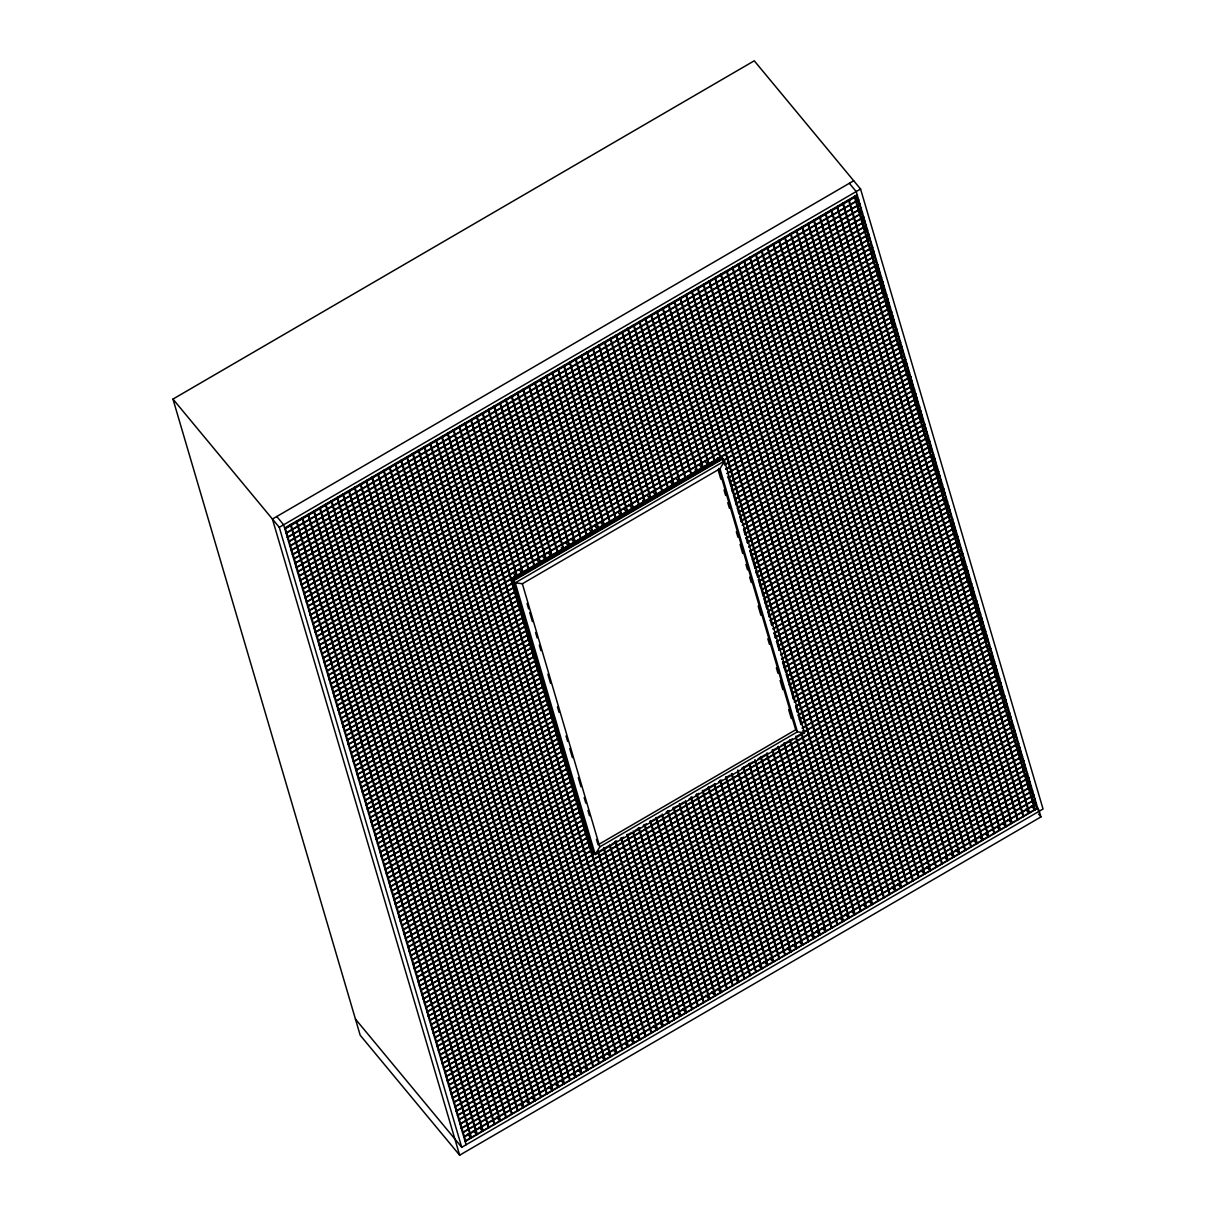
<?xml version="1.0" encoding="UTF-8"?>
<svg xmlns="http://www.w3.org/2000/svg" width="1216" height="1216" viewBox="0 0 1216 1216"><rect width="100%" height="100%" fill="white"/><g stroke="black" fill="none" stroke-linecap="round" stroke-linejoin="round"><path stroke-width="1.5" d="M511.176 577.874L515.265 582.814L522.348 583.741L719.978 468.722L724.523 461.031L720.434 456.091M802.788 730.71L804.506 732.777L595.247 854.574L515.265 582.814L724.523 461.031L804.506 732.777L797.422 731.85L599.792 846.868L595.247 854.574L591.158 849.634M1038.814 809.719L1040.942 816.909L459.648 1155.2L360.194 1035.242L172.961 399.091L754.254 60.8L860.563 189.027L1043.039 809.005L461.746 1147.296L355.437 1019.069M853.708 180.758L272.414 519.05L459.648 1155.2M461.746 1147.296L279.285 527.318L860.563 189.027M284.59 528.018L857.158 194.803M284.757 528.565L857.326 195.35M284.878 528.99L857.447 195.776M286.018 532.882L858.587 199.652L855.152 195.518M286.14 533.307L858.709 200.093M287.295 537.198L859.864 203.969L856.429 199.834M287.417 537.624L859.986 204.41M288.557 541.5L861.126 208.286L858.846 205.534M288.678 541.941L861.247 208.711M289.834 545.817L862.402 212.602L858.967 208.468M289.955 546.258L862.524 213.028M291.095 550.134L863.664 216.919L860.244 212.77M291.232 550.559L863.801 217.345M292.372 554.45L864.941 221.221L861.506 217.086M292.494 554.876L865.062 221.662M293.634 558.767L866.202 225.538L862.782 221.403M293.77 559.193L866.339 225.978M294.91 563.069L867.479 229.854L864.044 225.72M295.032 563.51L867.601 230.28L864.166 226.146M296.172 567.386L868.741 234.171L865.321 230.037M296.309 567.811L868.878 234.597M297.449 571.702L870.018 238.488L867.722 235.722M297.57 572.128L870.139 238.914M298.71 576.019L871.279 242.79L867.859 238.655M298.847 576.445L871.416 243.23M299.987 580.321L872.556 247.106L870.261 244.355M300.109 580.762L872.678 247.532M301.249 584.638L873.818 251.423L870.398 247.289M301.386 585.078L873.954 251.849L871.659 249.098M302.526 588.954L875.094 255.74L872.799 252.974M302.647 589.38L875.216 256.166M303.787 593.271L876.356 260.042L872.936 255.907M303.924 593.697L876.493 260.482M305.064 597.588L877.633 264.358L874.198 260.224M305.186 598.014L877.754 264.799M306.326 601.89L878.894 268.675L876.614 265.924M306.462 602.33L879.031 269.101L875.596 264.966M307.602 606.206L880.171 272.992L876.736 268.858M307.724 606.647L880.293 273.418L876.873 269.283M308.864 610.523L881.448 277.309L878.013 273.159M309.001 610.949L881.57 277.734L878.134 273.6M310.141 614.84L882.71 281.61L879.274 277.476M310.262 615.266L882.831 282.051L879.411 277.917M311.418 619.157L883.986 285.927L880.551 281.793M311.539 619.582L884.108 286.368L880.673 282.218M312.679 623.458L885.248 290.244L881.813 286.11M312.801 623.899L885.37 290.67L881.95 286.535M313.956 627.775L886.525 294.561L883.09 290.426M314.078 628.216L886.646 294.986L883.211 290.852M315.218 632.092L887.786 298.878L884.351 294.728M315.339 632.518L887.908 299.303M316.494 636.409L889.063 303.179L886.768 300.428M316.616 636.834L889.185 303.62L886.905 300.854M317.756 640.726L890.325 307.496L886.905 303.362M317.893 641.151L890.462 307.937M319.033 645.027L891.602 311.813L888.166 307.678M319.154 645.468L891.723 312.238L889.443 309.487M320.294 649.344L892.863 316.13L889.443 311.995M320.431 649.77L893 316.555M321.571 653.661L894.14 320.431L890.705 316.297M321.693 654.086L894.262 320.872L891.982 318.106M322.833 657.978L895.402 324.748L891.982 320.614M322.97 658.403L895.538 325.189M324.11 662.279L896.678 329.065L893.243 324.93M324.231 662.72L896.8 329.49L894.52 326.739M325.371 666.596L897.94 333.382L895.66 330.615M325.508 667.037L898.077 333.807M326.648 670.913L899.217 337.698L895.782 333.549M326.77 671.338L899.338 338.124L897.058 335.373M327.91 675.23L900.478 342L898.198 339.249M328.046 675.655L900.615 342.441M329.186 679.546L901.755 346.317L898.32 342.182M329.308 679.972L901.877 346.758L899.597 343.991M330.448 683.848L903.017 350.634L899.597 346.499M330.585 684.289L903.154 351.059M722.076 458.721L513.38 580.169L593.53 852.507M513.547 580.746L722.806 458.964M331.725 688.165L513.38 582.449L511.085 579.698M723.216 460.332L904.294 354.95L900.858 350.816M331.846 688.606L513.502 582.874L511.222 580.123M723.353 460.758L904.415 355.376M332.986 692.482L514.642 586.766L512.362 583.999M726.119 463.691L905.555 359.267L902.135 355.118M333.123 692.907L514.778 587.191L512.483 584.44M724.614 465.074L905.692 359.693M334.263 696.798L515.918 591.082L513.623 588.316M725.754 468.95L906.832 363.569L904.552 360.818M334.385 697.224L516.04 591.508L513.76 588.757M725.891 469.391L906.954 364.01L903.534 359.875M335.525 701.115L517.18 595.384L514.9 592.633M727.031 473.267L908.109 367.886L904.674 363.751M335.662 701.541L517.317 595.825L515.022 593.058M727.153 473.693L908.23 368.326M336.802 705.417L518.457 599.701L516.162 596.95M728.293 477.584L909.37 372.202L907.09 369.451M336.923 705.858L518.578 600.142L516.298 597.375M728.43 478.01L909.492 372.628L906.072 368.494M338.078 709.734L519.718 604.018L517.438 601.266M729.57 481.901L910.647 376.519L907.212 372.385M338.2 710.159L519.855 604.443L517.56 601.692M729.691 482.326L910.769 376.945L907.334 372.81M339.34 714.05L520.995 608.334L518.7 605.568M730.831 486.202L911.909 380.836L908.474 376.686M339.462 714.476L521.117 608.76M730.968 486.643L912.03 381.262L908.61 377.127M340.617 718.367L522.257 612.651L519.977 609.885M732.108 490.519L913.186 385.138L909.75 381.003M340.738 718.793L522.394 613.077L520.098 610.326M732.23 490.96L913.307 385.578L909.872 381.444M341.878 722.669L523.534 616.953L521.254 614.202M733.385 494.836L914.447 389.454L911.012 385.32M342 723.11L523.655 617.394M733.506 495.262L914.569 389.88L911.149 385.746M343.155 726.986L524.795 621.27L522.515 618.518M734.646 499.153L915.724 393.771L912.289 389.637M343.277 727.426L524.932 621.71L522.637 618.944M734.768 499.578L915.846 394.197M344.417 731.302L526.072 625.586L523.792 622.835M735.923 503.47L916.986 398.088L913.566 393.954M344.554 731.728L526.194 626.012M736.045 503.895L917.122 398.514L914.827 395.762M345.694 735.619L527.349 629.903L525.054 627.137M737.185 507.771L918.262 402.39L914.827 398.255M345.815 736.045L527.47 630.329L525.175 627.578M737.306 508.212L918.384 402.83M346.955 739.936L528.61 634.22L526.33 631.454M738.462 512.088L919.524 406.706L916.104 402.572M347.092 740.362L528.732 634.646M738.583 512.514L919.661 407.147L917.366 404.381M348.232 744.238L529.887 638.522L527.592 635.77M739.723 516.405L920.801 411.023L917.366 406.889M348.354 744.678L530.009 638.962L526.574 634.828M739.845 516.83L920.922 411.449M349.494 748.554L531.149 642.838L528.869 640.087M741 520.722L922.062 415.34L918.642 411.206M349.63 748.995L531.27 643.279M741.122 521.147L922.199 415.766L919.904 413.014M350.77 752.871L532.426 647.155L530.13 644.389M742.262 525.023L923.339 419.657L919.904 415.507M350.892 753.297L532.547 647.581L529.112 643.446M742.398 525.464L923.461 420.082M352.032 757.188L533.687 651.472L530.252 647.338M352.169 757.614L533.809 651.898L530.389 647.763M743.66 529.781L924.738 424.399L922.442 421.633M353.309 761.505L534.964 655.789L531.529 651.639M744.8 533.657L925.878 428.275L923.582 425.524M353.43 761.93L535.086 656.214L531.65 652.08M744.937 534.082L925.999 428.716M354.57 765.806L536.226 660.09L532.806 655.956M746.077 537.974L927.139 432.592L923.719 428.458M354.707 766.247L536.362 660.531L532.927 656.397M746.198 538.399L927.276 433.018L924.981 430.266M355.847 770.123L537.502 664.407L535.207 661.656M747.338 542.29L928.416 436.909L926.121 434.142M355.969 770.564L537.624 664.833L535.344 662.082M747.475 542.716L928.538 437.334M357.109 774.44L538.764 668.724M748.615 546.592L929.678 441.226L926.258 437.076M357.246 774.866L538.901 669.15L536.484 665.958M748.737 547.033L929.814 441.651L927.519 438.9M358.386 778.757L540.041 673.041M749.877 550.909L930.954 445.527L927.519 441.393M358.507 779.182L540.162 673.466L537.746 670.274M750.014 551.35L931.076 445.968M359.647 783.074L541.302 677.342M751.154 555.226L932.216 449.844L928.796 445.71M359.784 783.499L541.439 677.783L539.022 674.591M752.917 554.709L932.353 450.285L930.058 447.518M360.924 787.375L542.579 681.659M752.415 559.542L933.493 454.161L930.058 450.026M361.046 787.816L542.701 682.1L540.284 678.908M752.552 559.968L933.614 454.586M362.186 791.692L543.841 685.976M753.692 563.859L934.77 458.478L932.474 455.711M362.322 792.118L543.978 686.402L541.561 683.225M753.814 564.285L934.891 458.903L932.596 456.152M363.462 796.009L545.118 690.293M754.954 568.161L936.031 462.794L932.596 458.645M363.584 796.434L545.239 690.718L542.822 687.526M755.09 568.602L936.153 463.22M364.739 800.326L546.379 694.61M756.23 572.478L937.308 467.096L935.013 464.345M364.861 800.751L546.516 695.035L544.099 691.843M756.352 572.903L937.43 467.537L933.994 463.402M366.001 804.627L547.656 698.911M757.492 576.794L938.57 471.413L935.134 467.278M366.122 805.068L547.778 699.352L545.361 696.16M757.629 577.22L938.691 471.838L935.271 467.704M367.278 808.944L548.918 703.228M758.769 581.111L939.846 475.73L936.411 471.595M367.399 809.385L549.054 703.669L546.638 700.477M758.89 581.537L939.968 476.155L936.533 472.021M368.539 813.261L550.194 707.545M760.046 585.413L941.108 480.046M368.661 813.686L550.316 707.97L547.899 704.794M760.167 585.854L941.23 480.472L937.673 475.912M369.816 817.578L551.456 711.862L549.176 709.095M761.307 589.73L942.385 484.348M369.938 818.003L551.593 712.287M761.429 590.17L942.506 484.789L938.95 480.214M371.078 821.894L552.733 716.178M762.584 594.046L943.646 488.665L940.226 484.53M371.199 822.32L552.854 716.604L550.453 713.412M762.706 594.472L943.783 489.106M372.354 826.196L553.994 720.48L551.714 717.729M763.846 598.363L944.923 492.982M372.476 826.637L554.131 720.921M763.967 598.789L945.045 493.407L941.488 488.847M373.616 830.513L555.271 724.797L552.991 722.046M765.122 602.68L946.185 497.298L942.765 493.164M373.753 830.954L555.393 725.238M765.244 603.106L946.322 497.724M374.893 834.83L556.548 729.114L554.253 726.347M766.384 606.982L947.462 501.615M375.014 835.255L556.67 729.539M766.506 607.422L947.583 502.041L944.026 497.466M376.154 839.146L557.81 733.43M767.661 611.298L948.723 505.917L945.303 501.782M376.291 839.572L557.931 733.856L555.53 730.664M767.782 611.739L948.86 506.358M377.431 843.463L559.086 737.732L555.773 734.038M768.922 615.615L950 510.234M377.553 843.889L559.208 738.173M769.059 616.041L950.122 510.674L946.565 506.099M378.693 847.765L560.348 742.049M770.199 619.932L951.262 514.55L947.842 510.416M378.83 848.206L560.47 742.49L557.05 738.355M770.321 620.358L951.398 514.976M379.97 852.082L561.625 746.366M771.461 624.249L952.538 518.867M380.091 852.522L561.746 746.791L558.19 742.231M771.598 624.674L952.66 519.293L949.103 514.733M381.231 856.398L562.886 750.682M381.368 856.824L563.023 751.108L559.466 746.548M953.937 523.61L772.859 628.991L953.8 523.184L951.52 520.418M382.508 860.715L564.163 754.999M955.077 527.486L773.999 632.867L775.595 638.324M382.63 861.141L564.285 755.425L560.728 750.85M774.136 633.308L955.198 527.926L951.642 523.351M383.77 865.032L565.425 759.301M775.276 637.184L956.338 531.802L952.918 527.668M383.906 865.458L565.562 759.742L563.145 756.55M775.398 637.61L956.475 532.243M385.046 869.334L566.702 763.618M776.538 641.501L957.615 536.119M385.168 869.774L566.823 764.058L563.266 759.483M776.674 641.926L957.737 536.545L954.18 531.985M386.308 873.65L567.963 767.934M777.814 645.818L958.877 540.436L955.457 536.302M386.445 874.076L568.1 768.36L565.683 765.183M777.936 646.243L959.014 540.862M387.585 877.967L569.24 772.251M779.076 650.119L960.154 544.738M387.706 878.393L569.362 772.677L566.945 769.485M780.839 649.602L960.275 545.178L956.718 540.603M388.846 882.284L570.502 776.568M388.983 882.71L570.638 776.994L568.222 773.802M961.552 549.495L780.474 654.862L961.43 549.054L957.995 544.92M390.123 886.586L571.778 780.87M781.614 658.753L962.692 553.371M390.245 887.026L571.9 781.31L569.483 778.118M781.751 659.178L962.814 553.797L960.412 550.62M391.4 890.902L573.04 785.186M782.891 663.07L963.969 557.688L960.534 553.554M391.522 891.343L573.177 785.627L570.76 782.435M783.013 663.495L964.09 558.114M392.662 895.219L574.317 789.503M784.153 667.371L965.23 562.005M392.783 895.645L574.438 789.929L572.022 786.752M784.29 667.812L965.352 562.43L961.932 558.296M393.938 899.536L575.578 793.82M785.43 671.688L966.507 566.306M394.06 899.962L575.715 794.246L573.298 791.054M785.551 672.129L966.629 566.747L963.072 562.172M395.2 903.853L576.855 798.137M786.706 676.005L967.769 570.623M395.322 904.278L576.977 798.562L574.56 795.37M786.828 676.43L967.89 571.064L964.334 566.489M396.477 908.154L578.117 802.438L575.837 799.687M787.968 680.322L969.046 574.94M396.598 908.595L578.254 802.879L575.958 800.113M788.09 680.747L969.167 575.366L965.61 570.806M397.738 912.471L579.394 806.755L577.114 804.004M789.245 684.638L970.307 579.257M397.86 912.912L579.515 807.181L577.235 804.43M789.366 685.064L970.444 579.682L966.887 575.122M399.015 916.788L580.655 811.072L578.375 808.306M790.506 688.94L971.584 583.574L968.149 579.424M399.137 917.214L580.792 811.498L578.497 808.746M790.628 689.381L971.706 583.999M400.277 921.105L581.932 815.389L579.652 812.622M791.783 693.257L972.846 587.875M400.414 921.53L582.054 815.814M791.905 693.698L972.982 588.316L969.426 583.741M401.554 925.422L583.209 819.69M793.045 697.574L974.122 592.192L970.687 588.058M401.675 925.847L583.33 820.131M793.166 697.999L974.244 592.633M402.815 929.723L584.47 824.007L582.19 821.256M794.322 701.89L975.384 596.509M402.952 930.164L584.592 824.448M794.443 702.316L975.521 596.934L971.964 592.374M404.092 934.04L585.747 828.324M795.583 706.207L976.661 600.826L973.226 596.691M404.214 934.481L585.869 828.75M795.72 706.633L976.782 601.251M405.354 938.357L587.009 832.641L584.729 829.874M796.86 710.509L977.922 605.142M405.49 938.782L587.13 833.066L584.85 830.315M796.982 710.95L978.059 605.568L974.502 600.993M406.63 942.674L588.286 836.958L585.99 834.191M798.122 714.826L979.199 609.444L975.764 605.31M406.752 943.099L588.407 837.383L584.972 833.249M798.258 715.266L979.321 609.885M407.892 946.975L589.547 841.259L587.267 838.508M799.398 719.142L980.461 613.761L977.041 609.626M408.029 947.416L589.684 841.7L586.249 837.566M799.52 719.568L980.598 614.186L977.162 610.052M409.169 951.292L590.824 845.576L587.389 841.442M800.66 723.459L981.738 618.078L979.442 615.311M409.29 951.733L590.946 846.017L587.51 841.867M800.797 723.885L981.859 618.503M718.808 468.464L795.705 729.782L598.074 844.801L596.463 839.359M410.43 955.609L592.086 849.893L588.666 845.758M410.567 956.034L592.222 850.318L588.787 846.184M411.707 959.926L595.46 852.994M803.806 731.728L984.276 626.696L980.841 622.562M411.829 960.351L608.699 845.774M611.982 843.874L616.907 841.001M620.19 839.101L623.474 837.186M626.757 835.27L631.666 832.413M634.95 830.498L639.874 827.64M643.158 825.725L646.441 823.825M649.724 821.91L654.649 819.052M657.917 817.137L661.2 815.222M666.125 812.364L669.408 810.449M672.691 808.549L677.616 805.676M680.884 803.776L684.167 801.861M689.092 799.003L692.375 797.088M695.658 795.173L698.942 793.273M703.866 790.4L715.342 783.712M718.626 781.812L721.909 779.897M726.834 777.039L730.102 775.124M741.593 768.436L753.084 761.763M757.994 758.89L767.843 753.16M772.768 750.302L777.693 747.445M780.961 745.53L792.452 738.842M795.735 736.942L800.66 734.069M803.943 732.154L984.398 627.137M412.969 964.242L985.538 631.013L982.118 626.878M413.106 964.668L985.674 631.454L982.239 627.304M414.246 968.544L986.814 635.33L983.379 631.195M414.367 968.985L986.936 635.755M415.507 972.861L988.076 639.646L984.656 635.512M415.644 973.302L988.213 640.072L984.778 635.938M416.784 977.178L989.353 643.963L985.918 639.814M416.906 977.603L989.474 644.389M418.061 981.494L990.63 648.265L988.334 645.514M418.182 981.92L990.751 648.706M419.322 985.811L991.891 652.582L988.456 648.447M419.444 986.237L992.013 653.022M420.599 990.113L993.168 656.898L990.873 654.147M420.721 990.554L993.29 657.324L991.01 654.573M421.861 994.43L994.43 661.215L990.994 657.081M421.982 994.87L994.551 661.641L991.131 657.506M423.138 998.746L995.706 665.532L993.411 662.766M423.259 999.172L995.828 665.958L992.393 661.823M424.399 1003.063L996.968 669.834L993.548 665.699M424.521 1003.489L997.105 670.274L993.67 666.14M425.676 1007.38L998.245 674.15L994.81 670.016M425.798 1007.806L998.366 674.591L994.931 670.442M426.938 1011.682L999.506 678.467L996.086 674.333M427.074 1012.122L999.643 678.893M428.214 1015.998L1000.783 682.784L997.348 678.65M428.336 1016.424L1000.905 683.21L997.47 679.075M429.476 1020.315L1002.045 687.101L998.625 682.951M429.613 1020.741L1002.182 687.526M430.753 1024.632L1003.322 691.402L999.886 687.268M430.874 1025.058L1003.443 691.843L1000.008 687.709M432.014 1028.934L1004.583 695.719L1001.163 691.585M432.151 1029.374L1004.72 696.145M433.291 1033.25L1005.86 700.036L1002.425 695.902M433.413 1033.691L1005.982 700.462L1002.562 696.327M434.553 1037.567L1007.122 704.353L1004.842 701.586M434.69 1037.993L1007.258 704.778M435.83 1041.884L1008.398 708.654L1004.963 704.52M435.951 1042.31L1008.52 709.095M437.091 1046.201L1009.66 712.971L1007.38 710.22M437.228 1046.626L1009.797 713.412M438.368 1050.502L1010.937 717.288L1007.502 713.154M438.49 1050.943L1011.058 717.714L1007.638 713.579M439.63 1054.819L1012.198 721.605L1008.778 717.47M439.766 1055.26L1012.335 722.03M440.906 1059.136L1013.475 725.922L1010.04 721.772M441.028 1059.562L1013.597 726.347L1010.177 722.213M442.168 1063.453L1014.737 730.223L1011.317 726.089M442.305 1063.878L1014.874 730.664M443.445 1067.77L1016.014 734.54L1013.734 731.789M443.566 1068.195L1016.135 734.981M444.722 1072.071L1017.29 738.857L1013.855 734.722M444.843 1072.512L1017.412 739.282L1015.117 736.531M445.983 1076.388L1018.552 743.174L1016.272 740.407M446.105 1076.829L1018.674 743.599M447.26 1080.705L1019.829 747.49L1016.394 743.341M447.382 1081.13L1019.95 747.916L1017.67 745.15M448.522 1085.022L1021.09 751.792L1018.81 749.041M448.643 1085.447L1021.212 752.233M449.798 1089.338L1022.367 756.109L1018.932 751.974M449.92 1089.764L1022.489 756.55L1019.054 752.4M451.06 1093.64L1023.629 760.426L1020.209 756.291M451.182 1094.081L1023.766 760.851L1020.33 756.717M452.337 1097.957L1024.906 764.742L1022.61 761.976M452.458 1098.382L1025.027 765.168M453.598 1102.274L1026.167 769.044L1022.747 764.91M453.735 1102.699L1026.304 769.485L1022.869 765.35M454.875 1106.59L1027.444 773.361L1024.009 769.226M454.997 1107.016L1027.566 773.802M456.137 1110.892L1028.706 777.678L1025.286 773.543M456.274 1111.333L1028.842 778.103L1025.407 773.969M457.414 1115.209L1029.982 781.994L1026.547 777.86M457.535 1115.65L1030.104 782.42M458.675 1119.526L1031.244 786.311L1027.824 782.162M458.812 1119.951L1031.381 786.737L1027.946 782.602M459.952 1123.842L1032.521 790.613L1029.086 786.478M460.074 1124.268L1032.642 791.054M461.214 1128.159L1033.782 794.93L1030.362 790.795M461.35 1128.585L1033.919 795.37M462.49 1132.461L1035.059 799.246L1032.764 796.495M462.612 1132.902L1035.181 799.672M463.752 1136.778L1036.321 803.563L1032.901 799.429M463.889 1137.218L1036.458 803.989M465.029 1141.094L1037.598 807.88L1034.162 803.73M465.15 1141.52L1037.719 808.306M849.346 183.297L856.201 191.566L1038.677 811.543M855.289 195.958L857.569 198.71M856.55 200.26L858.846 203.026M859.089 208.894L861.384 211.645M861.627 217.527L863.922 220.278M884.488 295.169L886.768 297.92M887.026 303.787L889.306 306.554M889.565 312.421L891.845 315.172M892.103 321.039L894.383 323.806M904.795 364.177L907.09 366.943M912.41 390.062L914.706 392.829M914.949 398.696L917.244 401.447M917.487 407.314L919.782 410.081M920.041 415.948L922.321 418.699M921.181 419.824L924.601 423.958L743.538 529.34L745.21 535.055M932.733 459.086L935.013 461.837M979.579 618.26L982.999 622.394L802.058 728.202L983.136 622.82L979.701 618.686M996.208 674.758L998.488 677.525M998.746 683.392L1001.026 686.143M1001.285 692.01L1003.565 694.777M1005.1 704.961L1007.38 707.712M1026.669 778.286L1028.964 781.052M1029.222 786.919L1031.502 789.67M1030.484 791.221L1032.764 793.987M1033.022 799.854L1035.318 802.606M1038.54 814.021L1040.942 816.909M1031.381 805.858L1033.676 808.625M1025.574 809.248L1029.01 813.382L848.434 199.88M717.531 457.794L719.902 460.651M1008.14 819.386L1011.56 823.536L830.999 210.034M705.432 461.761L708.867 465.91L662.431 308.134M1002.318 822.776L1005.754 826.91L825.193 213.408M699.626 465.15L703.046 469.285L656.61 311.509M997.652 827.534L999.932 830.3L819.371 216.798M694.944 469.908L697.239 472.674L650.803 314.898M986.024 834.298L988.319 837.064L807.743 223.562M979.078 836.304L981.358 839.07M676.37 478.678L679.805 482.813L633.369 325.052M973.256 839.694L976.691 843.828L796.13 230.326M670.548 482.068L673.983 486.202L627.547 328.426M955.822 849.832L959.242 853.982L778.681 240.479M653.114 492.206L656.549 496.356L610.113 338.58M950 853.222L953.435 857.356L772.874 243.854M647.307 495.596L650.727 499.73L604.306 341.954M945.334 857.979L947.629 860.746L767.053 247.243M642.641 500.354L644.921 503.12L598.485 345.344M628.718 504.366L633.293 509.884L586.857 352.108M926.759 866.75L929.039 869.516M624.051 509.124L627.486 513.258L581.05 355.498M920.938 870.139L924.373 874.274L743.812 260.771M618.245 512.514L621.665 516.648L575.229 358.872M795.705 729.782L797.422 731.85L719.978 468.722M600.795 522.667L604.23 526.802L557.794 369.026M897.697 883.667L899.977 886.418M594.989 526.042L598.424 530.176L551.988 372.415M891.875 887.057L895.31 891.191L714.75 277.689M589.182 529.431L592.602 533.566L546.166 375.79M571.733 539.57L575.168 543.704L528.732 385.943M868.619 900.585L872.054 904.719L691.494 291.217M565.926 542.959L569.346 547.094L522.926 389.318M863.953 905.342L866.248 908.109L685.672 294.606M561.26 547.717L563.54 550.483L517.104 392.707M852.325 912.106L854.62 914.873L801.131 733.142M548.492 553.113L551.912 557.247L505.476 399.471M845.378 914.113L847.658 916.879M542.67 556.487L546.106 560.622L499.67 402.861M839.557 917.502L842.992 921.637L790.035 741.73M536.864 559.877L540.284 564.011L493.848 406.235M822.122 927.641L825.558 931.775L772.069 750.059M519.414 570.015L522.85 574.165L476.414 416.389M816.316 931.03L819.736 935.165L766.794 755.258M513.608 573.405L517.043 577.539L470.607 419.763M514.079 576.186L516.45 579.059M811.634 935.788L813.93 938.554L760.441 756.823M800.022 942.552L802.302 945.318L748.813 763.587M793.06 944.558L795.34 947.325M787.238 947.948L790.674 952.082L737.732 772.175M527.85 639.13L530.13 641.896M769.804 958.086L773.239 962.236L719.75 780.505M763.998 961.476L766.278 964.227M759.331 966.234L761.611 969L708.122 787.269M734.935 978.394L738.355 982.528L685.414 802.621M717.486 988.532L720.921 992.682L667.432 810.95M711.679 991.922L713.959 994.673M705.873 995.311L709.293 999.446L655.804 817.714M276.777 516.511L283.632 524.795L466.108 1144.758M682.617 1008.839L686.037 1012.974L633.095 833.066M172.961 399.091L279.285 527.318M677.95 1013.597L680.23 1016.363L626.742 834.632M666.322 1020.361L668.602 1023.127L615.114 841.396M659.361 1022.367L661.656 1025.134M653.554 1025.757L656.974 1029.891L603.501 848.16M636.105 1035.895L639.54 1040.03L458.979 426.542M630.298 1039.285L632.578 1042.036M625.632 1044.042L627.912 1046.809L447.351 433.306M614.004 1050.806L616.284 1053.573L435.723 440.07M607.042 1052.813L609.338 1055.579M601.236 1056.202L604.656 1060.337L424.095 446.834M583.802 1066.341L587.222 1070.49L406.661 456.988M577.98 1069.73L580.275 1072.482M573.314 1074.488L575.594 1077.254L395.033 463.752M561.686 1081.252L563.966 1084.018L383.405 470.516M554.724 1083.258L557.019 1086.025M548.918 1086.648L552.353 1090.782L371.777 477.28M531.483 1096.786L534.903 1100.936L354.342 487.434M525.662 1100.176L527.957 1102.927M520.995 1104.934L523.29 1107.7L342.714 494.198M496.599 1117.094L500.034 1121.228L319.474 507.726M479.165 1127.247L482.6 1131.382L302.024 517.879M473.343 1130.622L475.638 1133.388M467.537 1134.011L470.972 1138.146L290.396 524.643M855.334 196.126L856.946 201.582M863.907 225.249L864.986 228.897M877.298 270.773L878.91 276.23M882.132 287.158L883.728 292.615M891.769 319.914L892.848 323.562M931.958 456.456L933.569 461.913M939.451 481.946L942.142 491.051M944.285 498.332L945.881 503.789M953.922 531.103L955.533 536.56M962.494 560.226L965.17 569.331M967.313 576.612L968.924 582.069M970.003 585.717L973.742 598.454M974.822 602.102L978.029 613.016M984.458 634.858L985.538 638.506M990.356 654.892L991.967 660.349M995.174 671.278L996.786 676.734M997.865 680.382L1000.54 689.472M1004.826 704.049L1005.89 707.682M1018.218 749.558L1019.297 753.19M1025.726 775.048L1028.402 784.138M854.833 196.156L1035.394 809.658M854.255 196.49L1034.816 809.993M849.026 199.546L1029.587 813.048M843.205 202.92L1023.766 816.422M842.627 203.254L1023.188 816.757M837.398 206.31L1017.959 819.812M836.821 206.644L1017.382 820.146M831.577 209.684L1012.153 823.186M825.77 213.074L1006.331 826.576M819.964 216.448L1000.525 829.95M814.142 219.838L994.703 833.34M813.565 220.172L994.126 833.674M808.336 223.227L988.897 836.73M802.514 226.602L983.075 840.104M801.937 226.936L982.498 840.438M796.708 229.991L977.269 843.494M790.886 233.366L971.462 846.868M790.309 233.7L970.87 847.202M785.08 236.755L965.641 850.258M784.502 237.09L965.063 850.592M779.274 240.13L959.834 853.632M773.452 243.519L954.013 857.022M767.646 246.894L948.206 860.396M761.824 250.283L942.385 863.786M761.246 250.618L941.807 864.12M756.018 253.673L936.578 867.175M755.44 254.007L936.001 867.51M750.196 257.047L930.772 870.55M749.618 257.382L930.179 870.884M744.39 260.437L924.95 873.939M738.583 263.811L919.144 877.314M737.99 264.161L918.551 877.663M732.762 267.201L913.322 880.703M732.184 267.535L912.745 881.038M726.955 270.575L907.516 884.078M726.362 270.925L906.938 884.427M721.134 273.965L901.694 887.467M720.556 274.299L901.117 887.802M715.327 277.354L895.888 890.842M709.506 280.729L890.082 894.231M708.928 281.063L889.489 894.566M703.699 284.118L884.26 897.621M703.122 284.453L883.682 897.955M697.893 287.493L878.454 900.995M697.3 287.827L877.876 901.33M692.071 290.882L872.632 904.385M686.265 294.257L866.826 907.759M680.443 297.646L861.004 911.149M679.866 297.981L860.426 911.483M724.417 464.39L722.517 457.961L512.681 580.078L592.785 852.264M727.867 476.094L730.527 485.169M731.348 487.95L732.944 493.377M733.734 496.067L736.668 506.069M737.474 508.759L739.085 514.201M739.875 516.937L741.471 522.363M746.016 537.791L747.627 543.233M749.755 550.498L754.802 567.659M755.638 570.456L757.234 575.898M758.298 579.53L760.973 588.605M761.733 591.219L763.329 596.646M764.18 599.488L767.068 609.338M767.919 612.195L769.515 617.637M770.26 620.206L771.871 625.632M776.462 641.227L779.137 650.302M782.526 661.869L785.202 670.928M786.083 673.892L791.418 692.041M792.133 694.488L793.729 699.914M795.857 707.165L797.453 712.591M798.365 715.631L801.025 724.69M674.637 301.021L721.073 458.797M801.709 732.807L855.198 914.523M674.059 301.37L720.495 459.131M718.154 470.03L720.83 479.104M724.037 489.987L725.633 495.444M727.761 502.694L729.372 508.136M736.318 531.726L737.914 537.168M740.058 544.434L742.718 553.508M745.925 564.391L747.536 569.833M749.664 577.098L751.275 582.54M758.206 606.13L760.882 615.205M767.828 638.795L769.424 644.237M776.37 667.827L777.966 673.269M780.11 680.534L782.785 689.609M788.652 709.566L791.327 718.641M668.815 304.41L715.251 462.186M795.902 736.182L849.391 917.913M668.238 304.745L714.674 462.521M795.857 738.34L848.798 918.247M663.009 307.8L709.445 465.561M790.081 739.571L843.57 921.302M657.202 311.174L703.638 468.95M784.274 742.946L837.763 924.677M783.697 743.295L837.186 925.011M651.381 314.564L697.817 472.325M778.468 746.335L831.942 928.066M777.875 746.67L831.364 928.401M645.574 317.938L692.01 475.714M772.646 749.725L826.135 931.441M644.997 318.288L691.418 476.049M639.753 321.328L686.189 479.104M766.84 753.099L820.314 934.83M639.175 321.662L685.611 479.438M633.946 324.702L680.382 482.478M761.018 756.489L814.507 938.205M628.125 328.092L674.561 485.868M755.212 759.863L808.701 941.594M754.634 760.213L808.108 941.929M622.318 331.482L668.754 489.242M749.39 763.253L802.879 944.969M621.741 331.816L668.177 489.577M616.512 334.856L662.948 492.632M743.584 766.627L797.073 948.358M615.919 335.19L662.355 492.966M743.538 768.786L796.495 948.693M610.69 338.246L657.126 496.006M737.778 770.017L791.251 951.748M604.884 341.62L651.32 499.396M731.956 773.406L785.445 955.122M731.378 773.741L784.867 955.457M599.062 345.01L645.498 502.77M726.15 776.781L779.638 958.512M725.572 777.115L779.046 958.846M593.256 348.384L639.692 506.16M720.328 780.17L773.817 961.886M592.678 348.734L639.114 506.494M587.434 351.774L633.87 509.55M714.522 783.545L768.01 965.276M714.476 785.703L767.418 965.61M581.628 355.148L628.064 512.924M708.7 786.934L762.189 968.65M575.822 358.538L622.258 516.314M702.894 790.309L756.382 972.04M702.316 790.658L755.805 972.374M570 361.927L616.436 519.688M697.619 795.507L750.561 975.43M569.422 362.262L615.858 520.038M696.494 794.033L749.983 975.764M564.194 365.302L610.63 523.078M691.266 797.073L744.754 978.804M563.616 365.636L610.037 523.412M690.688 797.422L744.177 979.138M558.372 368.691L604.808 526.452M685.459 800.462L738.948 982.194M552.566 372.066L599.002 529.842M679.638 803.852L733.126 985.568M679.06 804.186L732.549 985.902M546.744 375.455L593.18 533.231M673.831 807.226L727.32 988.958M673.254 807.561L726.727 989.292M540.938 378.83L587.374 536.606M668.025 810.616L721.498 992.332M540.36 379.179L586.796 536.94M535.131 382.219L581.567 539.995M662.203 813.99L715.692 995.722M534.538 382.554L580.974 540.33M662.158 816.149L715.114 996.056M529.31 385.609L575.746 543.37M656.397 817.38L709.87 999.096M523.503 388.983L569.939 546.759M650.575 820.754L704.064 1002.486M649.998 821.104L703.486 1002.82M517.682 392.373L564.118 550.134M645.301 825.968L698.258 1005.875M644.191 824.478L697.665 1006.21M511.875 395.747L558.311 553.523M638.947 827.534L692.436 1009.25M511.298 396.082L557.734 553.858M638.37 827.868L691.858 1009.584M506.069 399.137L552.49 556.898M633.141 830.908L686.63 1012.639M500.247 402.511L546.683 560.287M627.334 834.298L680.808 1016.014M494.441 405.901L540.877 563.677M621.513 837.672L675.002 1019.403M620.935 838.006L674.424 1019.738M488.619 409.275L535.055 567.051M615.706 841.062L669.18 1022.778M488.042 409.625L534.478 567.386M482.813 412.665L529.249 570.441M609.885 844.436L663.374 1026.167M482.235 412.999L528.656 570.775M609.839 846.594L662.796 1026.502M476.991 416.054L523.427 573.815M604.078 847.826L657.567 1029.557M522.348 583.741L599.792 846.868M527.045 603.455L528.641 608.897M529.705 612.53L532.38 621.604M535.587 632.487L537.183 637.929M539.326 645.194L540.922 650.636M547.869 674.226L550.544 683.301M557.475 706.891L559.086 712.333M566.033 735.923L567.629 741.365M569.772 748.63L572.432 757.705M578.314 777.662L580.974 786.737M584.182 797.62L585.793 803.062M587.921 810.327L589.532 815.769M471.185 419.429L517.621 577.205M598.257 851.2L651.746 1032.931M597.679 851.55L651.168 1033.266M465.378 422.818L645.939 1036.321M464.786 423.153L645.346 1036.655M459.557 426.193L640.118 1039.695M453.75 429.582L634.311 1043.085M453.158 429.917L633.734 1043.419M447.929 432.957L628.49 1046.459M442.122 436.346L622.683 1049.849M441.545 436.681L622.106 1050.183M436.301 439.736L616.877 1053.223M430.494 443.11L611.055 1056.613M429.917 443.445L610.478 1056.947M424.688 446.5L605.249 1060.002M418.866 449.874L599.427 1063.377M418.289 450.209L598.85 1063.711M413.06 453.264L593.621 1066.766M412.467 453.598L593.043 1067.101M407.238 456.638L587.799 1070.141M401.432 460.028L581.993 1073.53M400.854 460.362L581.415 1073.865M395.61 463.402L576.186 1076.905M389.804 466.792L570.365 1080.294M389.226 467.126L569.787 1080.629M383.998 470.182L564.558 1083.684M378.176 473.556L558.737 1087.058M377.598 473.89L558.159 1087.393M372.37 476.946L552.93 1090.448M366.548 480.32L547.109 1093.822M365.97 480.67L546.531 1094.157M360.742 483.71L541.302 1097.212M360.164 484.044L540.725 1097.546M354.92 487.084L535.496 1100.586M349.114 490.474L529.674 1103.976M348.536 490.808L529.097 1104.31M343.307 493.863L523.868 1107.35M337.486 497.238L518.046 1110.74M336.908 497.572L517.469 1111.074M331.679 500.627L512.24 1114.13M331.086 500.962L511.662 1114.464M325.858 504.002L506.418 1117.504M325.28 504.336L505.841 1117.838M320.051 507.391L500.612 1120.894M314.23 510.766L494.806 1124.268M313.652 511.115L494.213 1124.618M308.423 514.155L488.984 1127.658M307.846 514.49L488.406 1127.992M302.617 517.53L483.178 1131.032M296.795 520.919L477.356 1134.422M296.218 521.254L476.778 1134.756M290.989 524.309L471.55 1137.811M285.167 527.683L465.728 1141.186"/></g></svg>
